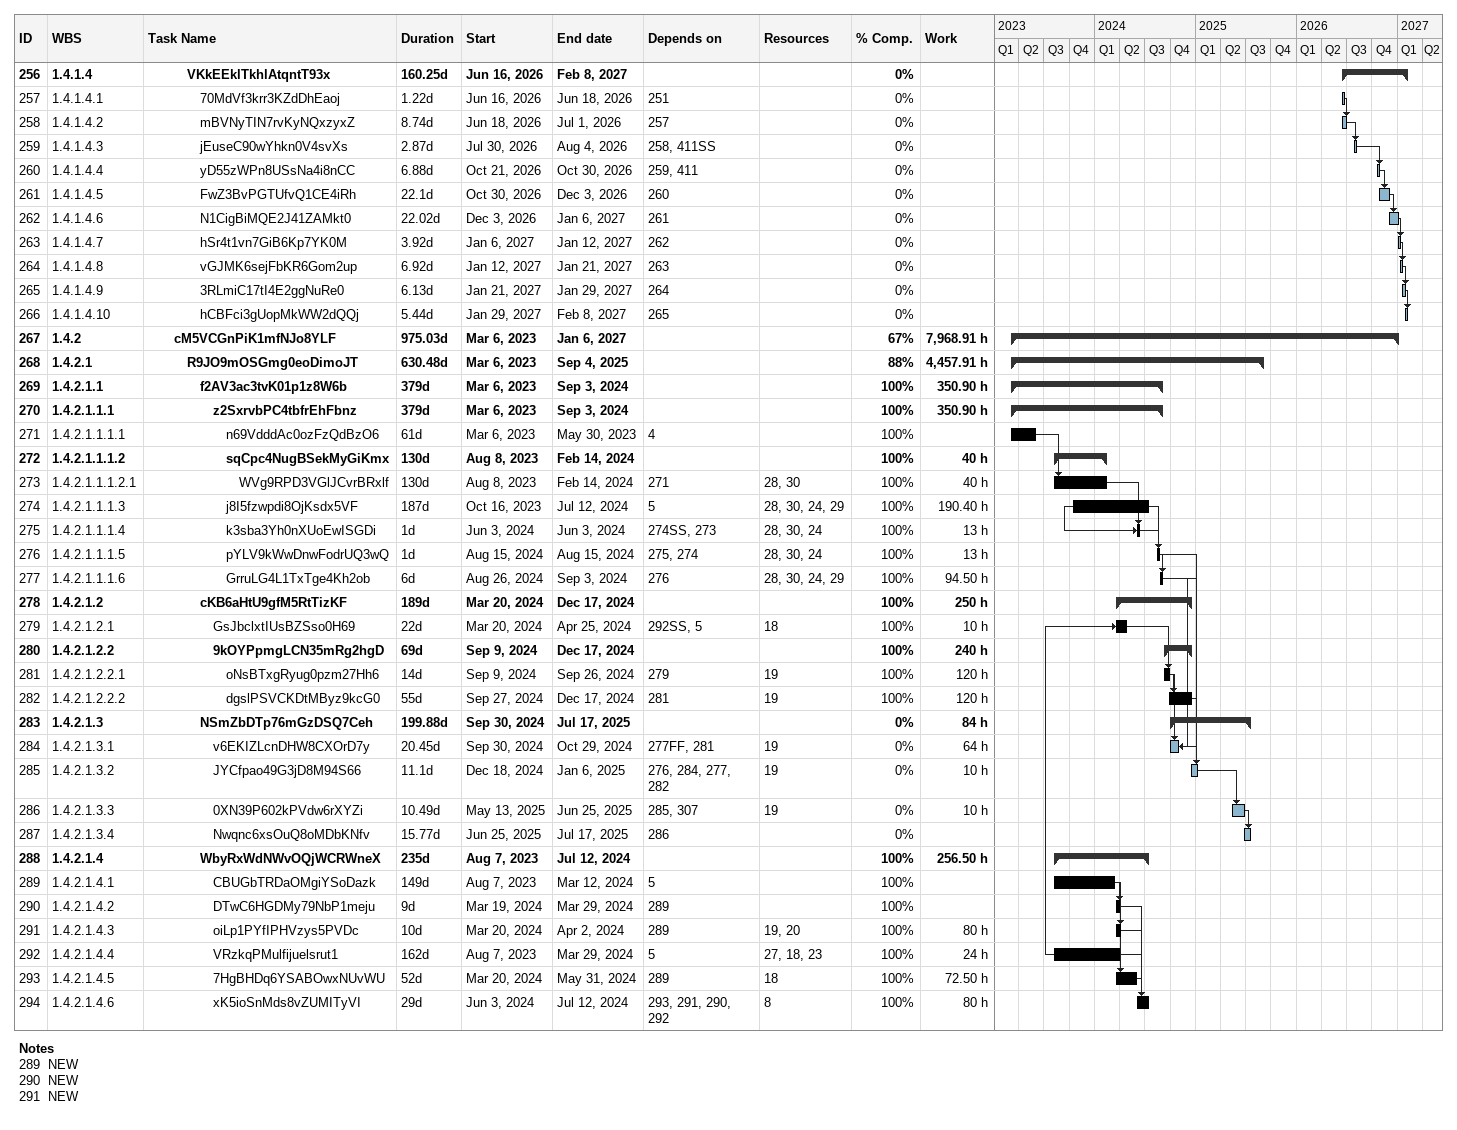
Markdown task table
| ID | WBS | Task | Duration | Start | Finish | Predecessors | Resources | % complete | Work (h) |
|---|---|---|---|---|---|---|---|---|---|
| 256 | 1.4.1.4 | **VKkEEklTkhlAtqntT93x** | 160.25d | 2026-06-16 | 2027-02-08 |  |  | 0 |  |
| 257 | 1.4.1.4.1 | 70MdVf3krr3KZdDhEaoj | 1.22d | 2026-06-16 | 2026-06-18 | 251 |  | 0 |  |
| 258 | 1.4.1.4.2 | mBVNyTIN7rvKyNQxzyxZ | 8.74d | 2026-06-18 | 2026-07-01 | 257 |  | 0 |  |
| 259 | 1.4.1.4.3 | jEuseC90wYhkn0V4svXs | 2.87d | 2026-07-30 | 2026-08-04 | 258, 411SS |  | 0 |  |
| 260 | 1.4.1.4.4 | yD55zWPn8USsNa4i8nCC | 6.88d | 2026-10-21 | 2026-10-30 | 259, 411 |  | 0 |  |
| 261 | 1.4.1.4.5 | FwZ3BvPGTUfvQ1CE4iRh | 22.1d | 2026-10-30 | 2026-12-03 | 260 |  | 0 |  |
| 262 | 1.4.1.4.6 | N1CigBiMQE2J41ZAMkt0 | 22.02d | 2026-12-03 | 2027-01-06 | 261 |  | 0 |  |
| 263 | 1.4.1.4.7 | hSr4t1vn7GiB6Kp7YK0M | 3.92d | 2027-01-06 | 2027-01-12 | 262 |  | 0 |  |
| 264 | 1.4.1.4.8 | vGJMK6sejFbKR6Gom2up | 6.92d | 2027-01-12 | 2027-01-21 | 263 |  | 0 |  |
| 265 | 1.4.1.4.9 | 3RLmiC17tI4E2ggNuRe0 | 6.13d | 2027-01-21 | 2027-01-29 | 264 |  | 0 |  |
| 266 | 1.4.1.4.10 | hCBFci3gUopMkWW2dQQj | 5.44d | 2027-01-29 | 2027-02-08 | 265 |  | 0 |  |
| 267 | 1.4.2 | **cM5VCGnPiK1mfNJo8YLF** | 975.03d | 2023-03-06 | 2027-01-06 |  |  | 67 | 7968.91 |
| 268 | 1.4.2.1 | **R9JO9mOSGmg0eoDimoJT** | 630.48d | 2023-03-06 | 2025-09-04 |  |  | 88 | 4457.91 |
| 269 | 1.4.2.1.1 | **f2AV3ac3tvK01p1z8W6b** | 379d | 2023-03-06 | 2024-09-03 |  |  | 100 | 350.90 |
| 270 | 1.4.2.1.1.1 | **z2SxrvbPC4tbfrEhFbnz** | 379d | 2023-03-06 | 2024-09-03 |  |  | 100 | 350.90 |
| 271 | 1.4.2.1.1.1.1 | n69VdddAc0ozFzQdBzO6 | 61d | 2023-03-06 | 2023-05-30 | 4 |  | 100 |  |
| 272 | 1.4.2.1.1.1.2 | **sqCpc4NugBSekMyGiKmx** | 130d | 2023-08-08 | 2024-02-14 |  |  | 100 | 40 |
| 273 | 1.4.2.1.1.1.2.1 | WVg9RPD3VGlJCvrBRxlf | 130d | 2023-08-08 | 2024-02-14 | 271 | 28, 30 | 100 | 40 |
| 274 | 1.4.2.1.1.1.3 | j8I5fzwpdi8OjKsdx5VF | 187d | 2023-10-16 | 2024-07-12 | 5 | 28, 30, 24, 29 | 100 | 190.40 |
| 275 | 1.4.2.1.1.1.4 | k3sba3Yh0nXUoEwISGDi | 1d | 2024-06-03 | 2024-06-03 | 274SS, 273 | 28, 30, 24 | 100 | 13 |
| 276 | 1.4.2.1.1.1.5 | pYLV9kWwDnwFodrUQ3wQ | 1d | 2024-08-15 | 2024-08-15 | 275, 274 | 28, 30, 24 | 100 | 13 |
| 277 | 1.4.2.1.1.1.6 | GrruLG4L1TxTge4Kh2ob | 6d | 2024-08-26 | 2024-09-03 | 276 | 28, 30, 24, 29 | 100 | 94.50 |
| 278 | 1.4.2.1.2 | **cKB6aHtU9gfM5RtTizKF** | 189d | 2024-03-20 | 2024-12-17 |  |  | 100 | 250 |
| 279 | 1.4.2.1.2.1 | GsJbclxtIUsBZSso0H69 | 22d | 2024-03-20 | 2024-04-25 | 292SS, 5 | 18 | 100 | 10 |
| 280 | 1.4.2.1.2.2 | **9kOYPpmgLCN35mRg2hgD** | 69d | 2024-09-09 | 2024-12-17 |  |  | 100 | 240 |
| 281 | 1.4.2.1.2.2.1 | oNsBTxgRyug0pzm27Hh6 | 14d | 2024-09-09 | 2024-09-26 | 279 | 19 | 100 | 120 |
| 282 | 1.4.2.1.2.2.2 | dgslPSVCKDtMByz9kcG0 | 55d | 2024-09-27 | 2024-12-17 | 281 | 19 | 100 | 120 |
| 283 | 1.4.2.1.3 | **NSmZbDTp76mGzDSQ7Ceh** | 199.88d | 2024-09-30 | 2025-07-17 |  |  | 0 | 84 |
| 284 | 1.4.2.1.3.1 | v6EKIZLcnDHW8CXOrD7y | 20.45d | 2024-09-30 | 2024-10-29 | 277FF, 281 | 19 | 0 | 64 |
| 285 | 1.4.2.1.3.2 | JYCfpao49G3jD8M94S66 | 11.1d | 2024-12-18 | 2025-01-06 | 276, 284, 277, 282 | 19 | 0 | 10 |
| 286 | 1.4.2.1.3.3 | 0XN39P602kPVdw6rXYZi | 10.49d | 2025-05-13 | 2025-06-25 | 285, 307 | 19 | 0 | 10 |
| 287 | 1.4.2.1.3.4 | Nwqnc6xsOuQ8oMDbKNfv | 15.77d | 2025-06-25 | 2025-07-17 | 286 |  | 0 |  |
| 288 | 1.4.2.1.4 | **WbyRxWdNWvOQjWCRWneX** | 235d | 2023-08-07 | 2024-07-12 |  |  | 100 | 256.50 |
| 289 | 1.4.2.1.4.1 | CBUGbTRDaOMgiYSoDazk | 149d | 2023-08-07 | 2024-03-12 | 5 |  | 100 |  |
| 290 | 1.4.2.1.4.2 | DTwC6HGDMy79NbP1meju | 9d | 2024-03-19 | 2024-03-29 | 289 |  | 100 |  |
| 291 | 1.4.2.1.4.3 | oiLp1PYfIPHVzys5PVDc | 10d | 2024-03-20 | 2024-04-02 | 289 | 19, 20 | 100 | 80 |
| 292 | 1.4.2.1.4.4 | VRzkqPMulfijuelsrut1 | 162d | 2023-08-07 | 2024-03-29 | 5 | 27, 18, 23 | 100 | 24 |
| 293 | 1.4.2.1.4.5 | 7HgBHDq6YSABOwxNUvWU | 52d | 2024-03-20 | 2024-05-31 | 289 | 18 | 100 | 72.50 |
| 294 | 1.4.2.1.4.6 | xK5ioSnMds8vZUMITyVI | 29d | 2024-06-03 | 2024-07-12 | 293, 291, 290, 292 | 8 | 100 | 80 |

Notes
- 289: NEW
- 290: NEW
- 291: NEW
